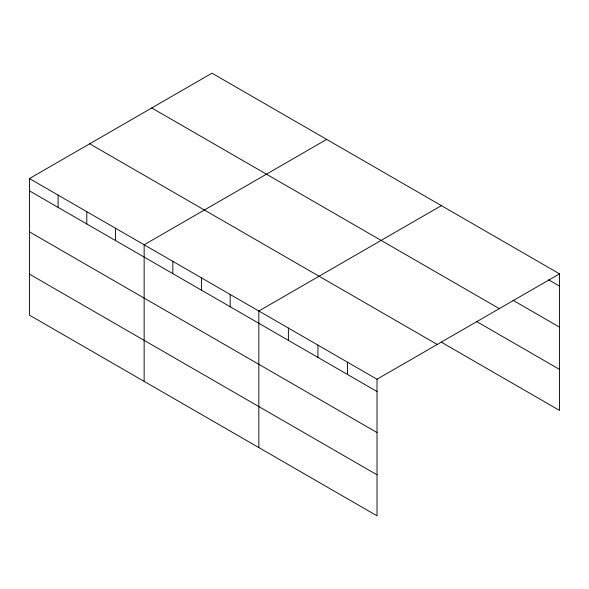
<?xml version="1.0" encoding="UTF-8"?>
<svg xmlns="http://www.w3.org/2000/svg" width="589" height="589" viewBox="0 0 589 589"><rect width="100%" height="100%" fill="white"/><g stroke="black" fill="none" stroke-linecap="round" stroke-linejoin="round"><path stroke-width="0.88" d="M441.375 342.209L559.55 410.43L559.55 273.848L211.981 73.183L29.45 178.57L29.45 315.152L377.019 515.817L377.019 379.235L29.45 178.57M326.681 139.402L144.15 244.788L144.15 381.37M441.375 205.627L258.843 311.007L258.843 447.588M377.019 379.235L559.55 273.848M548.668 279.863L559.55 286.151M512.901 300.228L559.55 327.16M151.748 107.964L499.317 308.629M476.361 321.388L559.55 369.421M89.683 143.79L437.252 344.462M29.45 190.865L377.019 391.53M29.45 231.875L377.019 432.547M29.45 274.135L377.019 474.8M347.473 362.176L347.473 374.471M317.935 345.125L317.935 357.42M288.389 328.066L288.389 340.361M230.174 294.456L230.174 306.751M201.497 277.898L201.497 290.193M172.82 261.339L172.82 273.642M115.473 228.23L115.473 240.526M86.797 211.679L86.797 223.975M58.127 195.121L58.127 207.416"/></g></svg>
